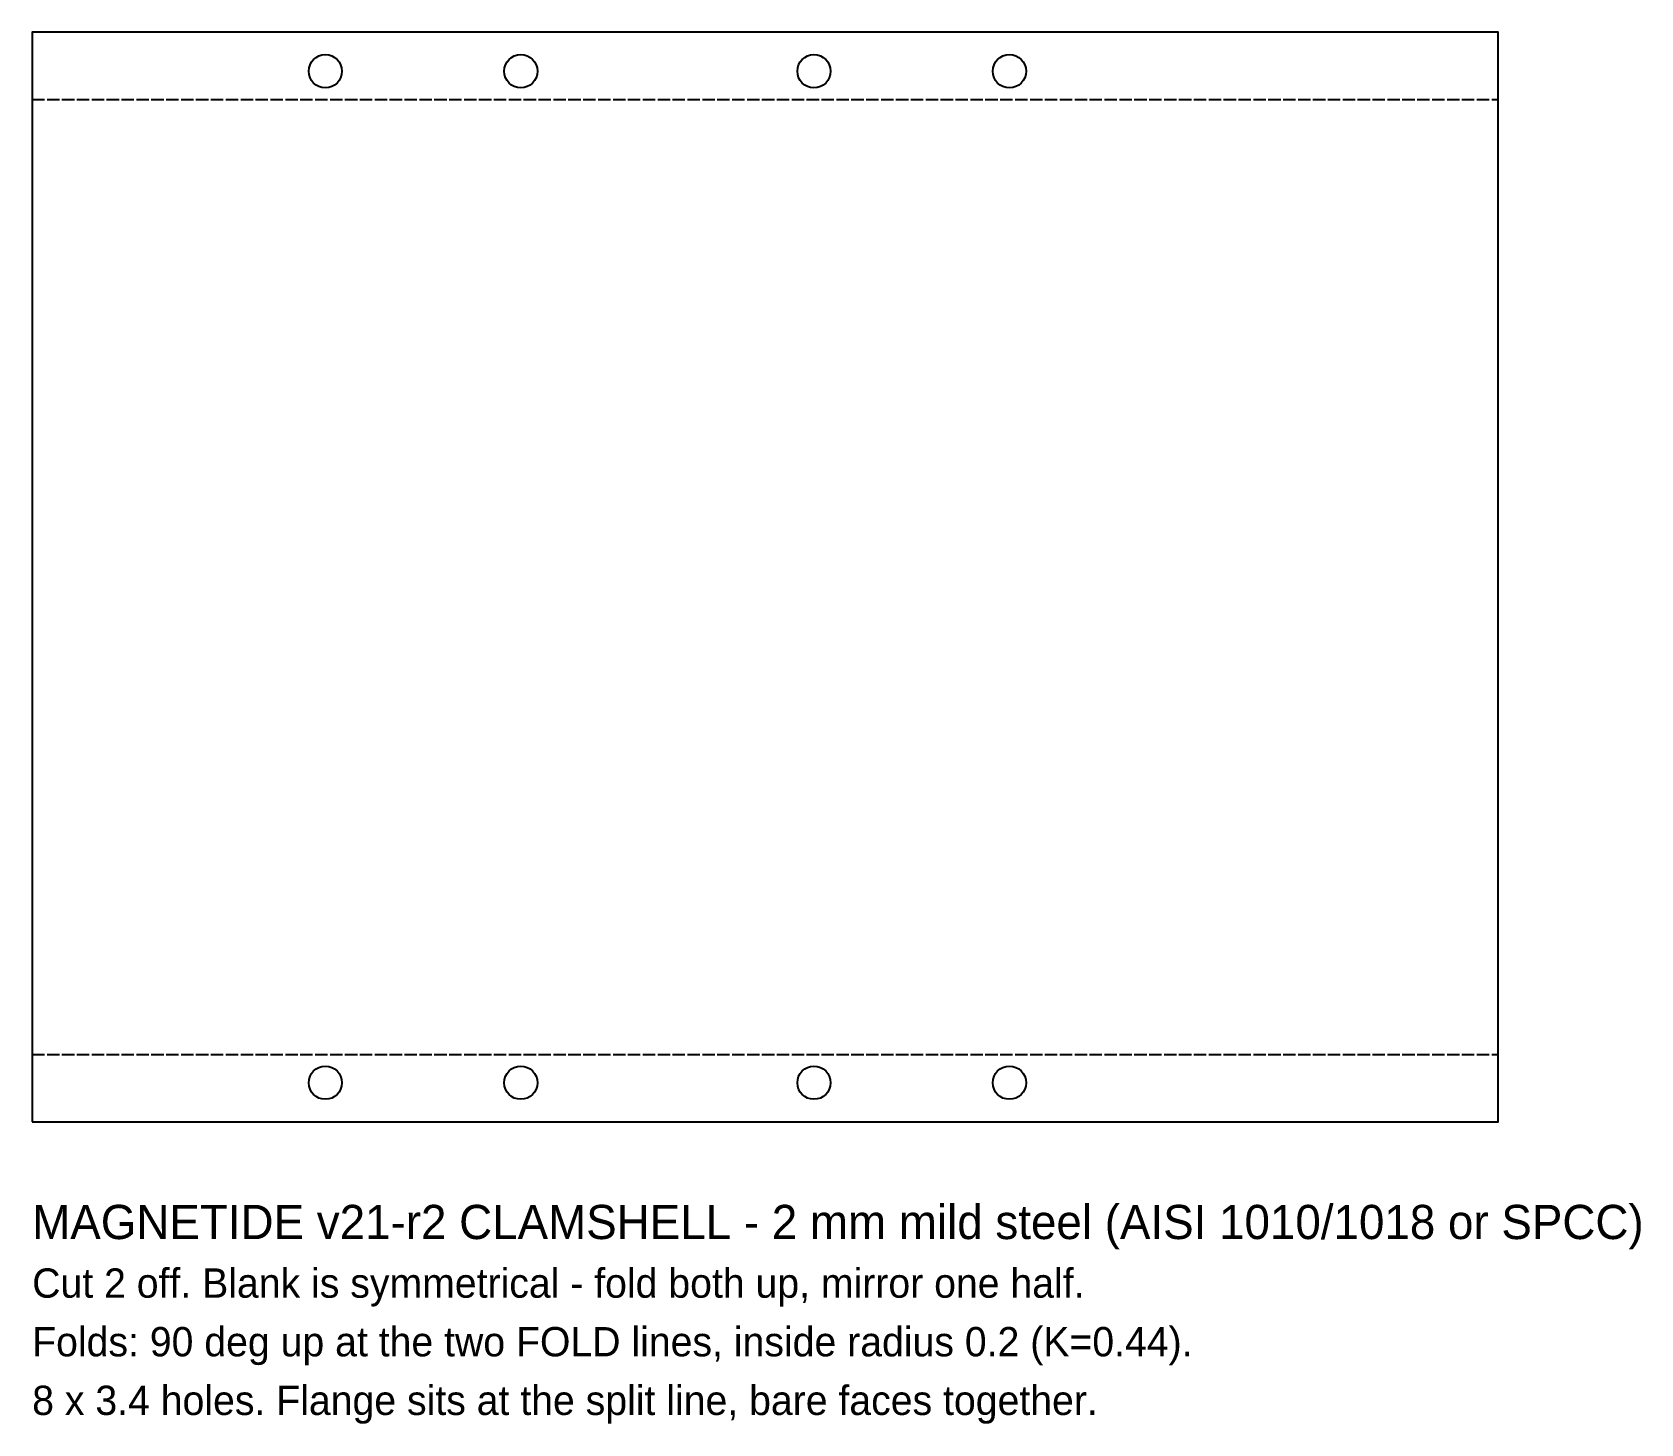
# Model space of a CAD drawing. Header units: millimetres. Extents: x 0 to 165, y -87 to 56.
import ezdxf

# ---------------------------------------------------------------- set-up
doc = ezdxf.new("R2010")
doc.units = ezdxf.units.MM
doc.linetypes.add('DASHED', pattern=[1.524, 1.27, -0.254])
for name, color, linetype in [('CUT', 1, 'Continuous'), ('FOLD', 5, 'DASHED'), ('NOTES', 3, 'Continuous')]:
    doc.layers.add(name, color=color, linetype=linetype)

msp = doc.modelspace()

# ---------------------------------------------------------------- linework, layer by layer
at = {"layer": 'CUT'}
msp.add_lwpolyline([(0, -55.75), (150, -55.75), (150, 55.75), (0, 55.75)], close=True, dxfattribs=at)
for centre in [(30, 51.75), (50, 51.75), (80, 51.75), (100, 51.75), (30, -51.75), (50, -51.75), (80, -51.75), (100, -51.75)]:
    msp.add_circle(centre, 1.7, dxfattribs=at)
at = {"layer": 'FOLD'}
for p, q in [((0, 48.87), (150, 48.87)), ((0, -48.87), (150, -48.87))]:
    msp.add_line(p, q, dxfattribs=at)

# ---------------------------------------------------------------- texts
at = {"layer": 'NOTES'}
for s, height, p in [('MAGNETIDE v21-r2 CLAMSHELL - 2 mm mild steel (AISI 1010/1018 or SPCC)', 3.5, (0, -67.75)), ('Cut 2 off. Blank is symmetrical - fold both up, mirror one half.', 3, (0, -73.75)), ('Folds: 90 deg up at the two FOLD lines, inside radius 0.2 (K=0.44).', 3, (0, -79.75)), ('8 x 3.4 holes. Flange sits at the split line, bare faces together.', 3, (0, -85.75))]:
    msp.add_text(s, height=height, dxfattribs=at).set_placement(p)

doc.saveas('drawing.dxf')
